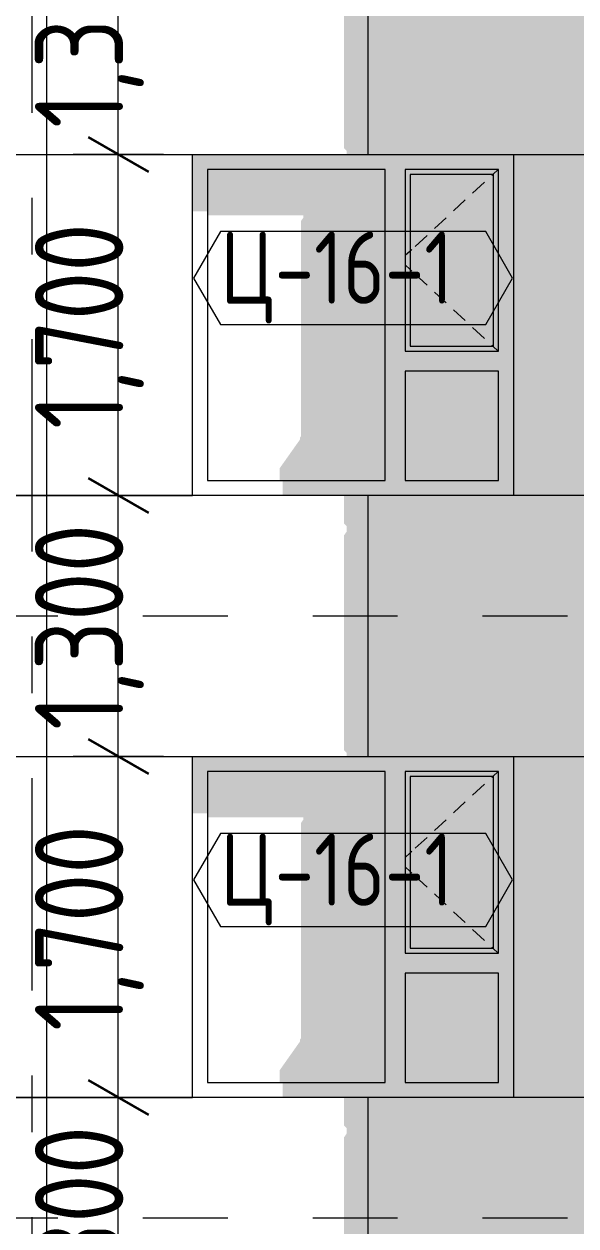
# Model space of a CAD drawing. Header units: millimetres. Extents: x 18162 to 7085488, y 72188 to 247925.
# Drawn here: x 4816401 to 4819150, y 106797 to 112787 of the extents above; entities that cross this region are included whole.
import ezdxf
from ezdxf.enums import TextEntityAlignment as Align

# ---------------------------------------------------------------- set-up
doc = ezdxf.new("R2010")
doc.units = ezdxf.units.MM
doc.header["$MEASUREMENT"] = 0
doc.linetypes.add('Dashed', pattern=[423.333333, 211.666667, -211.666667])
doc.linetypes.add('Double Dashed', pattern=[1093.611073, 529.166651, -211.666656, 141.111112, -211.666656])
for name, color, linetype in [('Archicad Windows', 7, 'Continuous'), ('Structural - Bearing', 7, 'Continuous'), ('Structural - Grid', 7, 'Continuous')]:
    doc.layers.add(name, color=color, linetype=linetype)
doc.styles.add('GENERATED_STYLE_3', font='', dxfattribs={"width": 0.8})
doc.styles.get('GENERATED_STYLE_3').set_extended_font_data('ISOCPEUR MON')
doc.dimstyles.new('GENERATED_STYLE__15', dxfattribs={"dimtxt": 440.00001, "dimasz": 228, "dimexe": 0.18, "dimexo": 150, "dimgap": 0, "dimtad": 1, "dimdec": 0, "dimzin": 0, "dimdsep": 46, "dimtxsty": 'GENERATED_STYLE_3', "dimblk": 'ARROWHEAD_2', "dimblk1": 'ARROWHEAD_2', "dimblk2": 'ARROWHEAD_2', "dimcen": 0.09, "dimclrd": 13, "dimclre": 13, "dimclrt": 13, "dimadec": 0, "dimazin": 0, "dimtfac": 1, "dimtdec": 4, "dimtmove": 0, "dimatfit": 3, "dimfxl": 1, "dimtolj": 1, "dimtzin": 0, "dimarcsym": 0})

# ---------------------------------------------------------------- blocks, each defined once
blk = doc.blocks.new('*X1815', base_point=(4860813, 82836.7))
at = {"layer": 'Structural - Bearing', "color": 8, "linetype": 'Continuous', "lineweight": 13}
for p, q in [((4816513, 109736.7), (4816513, 107436.7)), ((4818113, 109736.7), (4818113, 109136.7)), ((4816013, 109136.7), (4816513, 109136.7)), ((4816513, 109136.7), (4817239.5, 109136.7)), ((4818839.5, 109136.7), (4819213, 109136.7)), ((4816513, 107436.7), (4816013, 107436.7)), ((4816013, 107436.7), (4816513, 107436.7)), ((4816513, 107436.7), (4817239.5, 107436.7)), ((4816513, 107436.7), (4816513, 106836.7)), ((4817239.5, 107436.7), (4816513, 107436.7)), ((4818113, 107436.7), (4818113, 106836.7)), ((4819213, 107436.7), (4818839.5, 107436.7)), ((4816513, 106836.7), (4816513, 106736.7)), ((4818113, 106836.7), (4818113, 106736.7))]:
    blk.add_line(p, q, dxfattribs=at)
blk = doc.blocks.new('*X1862', base_point=(4860813, 82836.7))
at = {"layer": 'Structural - Bearing', "color": 8, "linetype": 'Continuous', "lineweight": 13}
for p, q in [((4816513, 112736.7), (4816513, 110436.7)), ((4818113, 112736.7), (4818113, 112136.7)), ((4816013, 112136.7), (4816513, 112136.7)), ((4816513, 112136.7), (4817239.5, 112136.7)), ((4818839.5, 112136.7), (4819213, 112136.7)), ((4816513, 110436.7), (4816013, 110436.7)), ((4816013, 110436.7), (4816513, 110436.7)), ((4816513, 110436.7), (4817239.5, 110436.7)), ((4816513, 110436.7), (4816513, 109836.7)), ((4817239.5, 110436.7), (4816513, 110436.7)), ((4818113, 110436.7), (4818113, 109836.7)), ((4819213, 110436.7), (4818839.5, 110436.7)), ((4816513, 109836.7), (4816513, 109736.7)), ((4818113, 109836.7), (4818113, 109736.7))]:
    blk.add_line(p, q, dxfattribs=at)
blk = doc.blocks.new('*X1872', base_point=(4860813, 82836.7))
at = {"layer": 'Structural - Bearing', "color": 8, "linetype": 'Continuous', "lineweight": 13}
for p, q in [((4816513, 112836.7), (4816513, 112736.7)), ((4818113, 112836.7), (4818113, 112736.7))]:
    blk.add_line(p, q, dxfattribs=at)
blk = doc.blocks.new('*D2110', base_point=(4860813, 82836.7))
at = {"color": 12, "linetype": 'Continuous', "lineweight": 35}
for p, q in [((4816719.9, 107523.3), (4817019.9, 107350.1)), ((4816719.9, 106223.3), (4817019.9, 106050.1))]:
    blk.add_line(p, q, dxfattribs=at)
at = {"color": 13, "linetype": 'Continuous', "lineweight": 13}
for p, q in [((4817094.9, 107436.7), (4816644.9, 107436.7)), ((4816869.9, 106136.7), (4816869.9, 107436.7)), ((4817094.9, 106136.7), (4816644.9, 106136.7))]:
    blk.add_line(p, q, dxfattribs=at)
at = {"color": 13, "lineweight": 13, "insert": (4816997.5, 106268.5), "char_height": 440, "attachment_point": 7, "rotation": 90, "style": 'GENERATED_STYLE_3'}
blk.add_mtext('\\A1;{\\pql;\\fISOCPEUR MON|b0|i0|c0|p0;\\W0.800000;1,300}', dxfattribs=at)
blk = doc.blocks.new('ARROWHEAD_2')
at = {"color": 0, "linetype": 'Continuous', "lineweight": 0}
for p, q in [((-0.378, -0.655), (0.378, 0.655)), ((0, 0), (-1, 0))]:
    blk.add_line(p, q, dxfattribs=at)
blk = doc.blocks.new('*D2111', base_point=(4860813, 82836.7))
at = {"color": 12, "linetype": 'Continuous', "lineweight": 35}
for p, q in [((4816719.9, 109223.3), (4817019.9, 109050.1)), ((4816719.9, 107523.3), (4817019.9, 107350.1))]:
    blk.add_line(p, q, dxfattribs=at)
at = {"color": 13, "linetype": 'Continuous', "lineweight": 13}
for p, q in [((4817094.9, 109136.7), (4816644.9, 109136.7)), ((4816869.9, 107436.7), (4816869.9, 109136.7)), ((4817094.9, 107436.7), (4816644.9, 107436.7))]:
    blk.add_line(p, q, dxfattribs=at)
at = {"color": 13, "lineweight": 13, "insert": (4816997.5, 107768.5), "char_height": 440, "attachment_point": 7, "rotation": 90, "style": 'GENERATED_STYLE_3'}
blk.add_mtext('\\A1;{\\pql;\\fISOCPEUR MON|b0|i0|c0|p0;\\W0.800000;1,700}', dxfattribs=at)
blk = doc.blocks.new('*D2112', base_point=(4860813, 82836.7))
at = {"color": 12, "linetype": 'Continuous', "lineweight": 35}
for p, q in [((4816719.9, 110523.3), (4817019.9, 110350.1)), ((4816719.9, 109223.3), (4817019.9, 109050.1))]:
    blk.add_line(p, q, dxfattribs=at)
at = {"color": 13, "linetype": 'Continuous', "lineweight": 13}
for p, q in [((4817094.9, 110436.7), (4816644.9, 110436.7)), ((4816869.9, 109136.7), (4816869.9, 110436.7)), ((4817094.9, 109136.7), (4816644.9, 109136.7))]:
    blk.add_line(p, q, dxfattribs=at)
at = {"color": 13, "lineweight": 13, "insert": (4816997.5, 109268.5), "char_height": 440, "attachment_point": 7, "rotation": 90, "style": 'GENERATED_STYLE_3'}
blk.add_mtext('\\A1;{\\pql;\\fISOCPEUR MON|b0|i0|c0|p0;\\W0.800000;1,300}', dxfattribs=at)
blk = doc.blocks.new('*D2113', base_point=(4860813, 82836.7))
at = {"color": 12, "linetype": 'Continuous', "lineweight": 35}
for p, q in [((4816719.9, 112223.3), (4817019.9, 112050.1)), ((4816719.9, 110523.3), (4817019.9, 110350.1))]:
    blk.add_line(p, q, dxfattribs=at)
at = {"color": 13, "linetype": 'Continuous', "lineweight": 13}
for p, q in [((4817094.9, 112136.7), (4816644.9, 112136.7)), ((4816869.9, 110436.7), (4816869.9, 112136.7)), ((4817094.9, 110436.7), (4816644.9, 110436.7))]:
    blk.add_line(p, q, dxfattribs=at)
at = {"color": 13, "lineweight": 13, "insert": (4816997.5, 110768.5), "char_height": 440, "attachment_point": 7, "rotation": 90, "style": 'GENERATED_STYLE_3'}
blk.add_mtext('\\A1;{\\pql;\\fISOCPEUR MON|b0|i0|c0|p0;\\W0.800000;1,700}', dxfattribs=at)
blk = doc.blocks.new('*D2114', base_point=(4860813, 82836.7))
at = {"color": 12, "linetype": 'Continuous', "lineweight": 35}
for p, q in [((4816719.9, 113523.3), (4817019.9, 113350.1)), ((4816719.9, 112223.3), (4817019.9, 112050.1))]:
    blk.add_line(p, q, dxfattribs=at)
at = {"color": 13, "linetype": 'Continuous', "lineweight": 13}
for p, q in [((4817094.9, 113436.7), (4816644.9, 113436.7)), ((4816869.9, 112136.7), (4816869.9, 113436.7)), ((4817094.9, 112136.7), (4816644.9, 112136.7))]:
    blk.add_line(p, q, dxfattribs=at)
at = {"color": 13, "lineweight": 13, "insert": (4816997.5, 112268.5), "char_height": 440, "attachment_point": 7, "rotation": 90, "style": 'GENERATED_STYLE_3'}
blk.add_mtext('\\A1;{\\pql;\\fISOCPEUR MON|b0|i0|c0|p0;\\W0.800000;1,300}', dxfattribs=at)
blk = doc.blocks.new('Label_27_3', base_point=(4818039.5, 108286.7))
at = {"color": 13, "linetype": 'Continuous', "lineweight": 13, "flags": 128}
blk.add_lwpolyline([(4817244.4, 108520.9), (4817378.5, 108288.7), (4818700.6, 108288.7), (4818834.7, 108520.9), (4818700.6, 108753.2), (4817378.5, 108753.2)], close=True, dxfattribs=at)
at = {"color": 13, "lineweight": 13, "insert": (4817378.5, 108752.5), "char_height": 360, "attachment_point": 1, "style": 'GENERATED_STYLE_3'}
blk.add_mtext('\\A1;{\\pql;\\pt0,253000;\\fISOCPEUR MON|b0|i0|c0|p0;\\W0.800000;Ц-16-1\\fISOCPEUR MON|b0|i0|c0|p0;\\W0.800000;\\A1{\\H.66x;\\S^  ;}\\fISOCPEUR MON|b0|i0|c0|p0;\\W0.800000;\\fISOCPEUR MON|b0|i0|c0|p0;\\W0.800000;\\A1{\\H.66x;\\S^  ;}\\fISOCPEUR MON|b0|i0|c0|p0;\\W0.800000; \\fISOCPEUR MON|b0|i0|c0|p0;\\W0.800000;\\fISOCPEUR MON|b0|i0|c0|p0;\\W0.800000;\\fISOCPEUR MON|b0|i0|c0|p0;\\W0.800000;\\fISOCPEUR MON|b0|i0|c0|p0;\\W0.800000;\\fISOCPEUR MON|b0|i0|c0|p0;\\W0.800000;\\fISOCPEUR MON|b0|i0|c0|p0;\\W0.800000;\\fISOCPEUR MON|b0|i0|c0|p0;\\W0.800000;\\fISOCPEUR MON|b0|i0|c0|p0;\\W0.800000;\\fISOCPEUR MON|b0|i0|c0|p0;\\W0.800000;\\fISOCPEUR MON|b0|i0|c0|p0;\\W0.800000;\\fISOCPEUR MON|b0|i0|c0|p0;\\W0.800000;\\fISOCPEUR MON|b0|i0|c0|p0;\\W0.800000;\\fISOCPEUR MON|b0|i0|c0|p0;\\W0.800000;\\fISOCPEUR MON|b0|i0|c0|p0;\\W0.800000;\\fISOCPEUR MON|b0|i0|c0|p0;\\W0.800000;\\fISOCPEUR MON|b0|i0|c0|p0;\\W0.800000;\\fISOCPEUR MON|b0|i0|c0|p0;\\W0.800000;\\fISOCPEUR MON|b0|i0|c0|p0;\\W0.800000;\\fISOCPEUR MON|b0|i0|c0|p0;\\W0.800000;\\fISOCPEUR MON|b0|i0|c0|p0;\\W0.800000;\\fISOCPEUR MON|b0|i0|c0|p0;\\W0.800000;\\fISOCPEUR MON|b0|i0|c0|p0;\\W0.800000;\\fISOCPEUR MON|b0|i0|c0|p0;\\W0.800000;\\fISOCPEUR MON|b0|i0|c0|p0;\\W0.800000;\\fISOCPEUR MON|b0|i0|c0|p0;\\W0.800000;\\fISOCPEUR MON|b0|i0|c0|p0;\\W0.800000;\\fISOCPEUR MON|b0|i0|c0|p0;\\W0.800000;\\fISOCPEUR MON|b0|i0|c0|p0;\\W0.800000;\\fISOCPEUR MON|b0|i0|c0|p0;\\W0.800000;\\fISOCPEUR MON|b0|i0|c0|p0;\\W0.800000;\\fISOCPEUR MON|b0|i0|c0|p0;\\W0.800000;\\fISOCPEUR MON|b0|i0|c0|p0;\\W0.800000;\\fISOCPEUR MON|b0|i0|c0|p0;\\W0.800000;\\fISOCPEUR MON|b0|i0|c0|p0;\\W0.800000;\\fISOCPEUR MON|b0|i0|c0|p0;\\W0.800000;\\fISOCPEUR MON|b0|i0|c0|p0;\\W0.800000;\\fISOCPEUR MON|b0|i0|c0|p0;\\W0.800000;\\fISOCPEUR MON|b0|i0|c0|p0;\\W0.800000;\\fISOCPEUR MON|b0|i0|c0|p0;\\W0.800000;\\fISOCPEUR MON|b0|i0|c0|p0;\\W0.800000;\\fISOCPEUR MON|b0|i0|c0|p0;\\W0.800000;\\fISOCPEUR MON|b0|i0|c0|p0;\\W0.800000;\\fISOCPEUR MON|b0|i0|c0|p0;\\W0.800000;}', dxfattribs=at)
blk = doc.blocks.new('Label_37_3', base_point=(4818039.5, 111286.7))
at = {"color": 13, "linetype": 'Continuous', "lineweight": 13, "flags": 128}
blk.add_lwpolyline([(4817244.4, 111520.9), (4817378.5, 111288.7), (4818700.6, 111288.7), (4818834.7, 111520.9), (4818700.6, 111753.2), (4817378.5, 111753.2)], close=True, dxfattribs=at)
at = {"color": 13, "lineweight": 13, "insert": (4817378.5, 111752.5), "char_height": 360, "attachment_point": 1, "style": 'GENERATED_STYLE_3'}
blk.add_mtext('\\A1;{\\pql;\\pt0,253000;\\fISOCPEUR MON|b0|i0|c0|p0;\\W0.800000;Ц-16-1\\fISOCPEUR MON|b0|i0|c0|p0;\\W0.800000;\\A1{\\H.66x;\\S^  ;}\\fISOCPEUR MON|b0|i0|c0|p0;\\W0.800000;\\fISOCPEUR MON|b0|i0|c0|p0;\\W0.800000;\\A1{\\H.66x;\\S^  ;}\\fISOCPEUR MON|b0|i0|c0|p0;\\W0.800000; \\fISOCPEUR MON|b0|i0|c0|p0;\\W0.800000;\\fISOCPEUR MON|b0|i0|c0|p0;\\W0.800000;\\fISOCPEUR MON|b0|i0|c0|p0;\\W0.800000;\\fISOCPEUR MON|b0|i0|c0|p0;\\W0.800000;\\fISOCPEUR MON|b0|i0|c0|p0;\\W0.800000;\\fISOCPEUR MON|b0|i0|c0|p0;\\W0.800000;\\fISOCPEUR MON|b0|i0|c0|p0;\\W0.800000;\\fISOCPEUR MON|b0|i0|c0|p0;\\W0.800000;\\fISOCPEUR MON|b0|i0|c0|p0;\\W0.800000;\\fISOCPEUR MON|b0|i0|c0|p0;\\W0.800000;\\fISOCPEUR MON|b0|i0|c0|p0;\\W0.800000;\\fISOCPEUR MON|b0|i0|c0|p0;\\W0.800000;\\fISOCPEUR MON|b0|i0|c0|p0;\\W0.800000;\\fISOCPEUR MON|b0|i0|c0|p0;\\W0.800000;\\fISOCPEUR MON|b0|i0|c0|p0;\\W0.800000;\\fISOCPEUR MON|b0|i0|c0|p0;\\W0.800000;\\fISOCPEUR MON|b0|i0|c0|p0;\\W0.800000;\\fISOCPEUR MON|b0|i0|c0|p0;\\W0.800000;\\fISOCPEUR MON|b0|i0|c0|p0;\\W0.800000;\\fISOCPEUR MON|b0|i0|c0|p0;\\W0.800000;\\fISOCPEUR MON|b0|i0|c0|p0;\\W0.800000;\\fISOCPEUR MON|b0|i0|c0|p0;\\W0.800000;\\fISOCPEUR MON|b0|i0|c0|p0;\\W0.800000;\\fISOCPEUR MON|b0|i0|c0|p0;\\W0.800000;\\fISOCPEUR MON|b0|i0|c0|p0;\\W0.800000;\\fISOCPEUR MON|b0|i0|c0|p0;\\W0.800000;\\fISOCPEUR MON|b0|i0|c0|p0;\\W0.800000;\\fISOCPEUR MON|b0|i0|c0|p0;\\W0.800000;\\fISOCPEUR MON|b0|i0|c0|p0;\\W0.800000;\\fISOCPEUR MON|b0|i0|c0|p0;\\W0.800000;\\fISOCPEUR MON|b0|i0|c0|p0;\\W0.800000;\\fISOCPEUR MON|b0|i0|c0|p0;\\W0.800000;\\fISOCPEUR MON|b0|i0|c0|p0;\\W0.800000;\\fISOCPEUR MON|b0|i0|c0|p0;\\W0.800000;\\fISOCPEUR MON|b0|i0|c0|p0;\\W0.800000;\\fISOCPEUR MON|b0|i0|c0|p0;\\W0.800000;\\fISOCPEUR MON|b0|i0|c0|p0;\\W0.800000;\\fISOCPEUR MON|b0|i0|c0|p0;\\W0.800000;\\fISOCPEUR MON|b0|i0|c0|p0;\\W0.800000;\\fISOCPEUR MON|b0|i0|c0|p0;\\W0.800000;\\fISOCPEUR MON|b0|i0|c0|p0;\\W0.800000;\\fISOCPEUR MON|b0|i0|c0|p0;\\W0.800000;\\fISOCPEUR MON|b0|i0|c0|p0;\\W0.800000;}', dxfattribs=at)
blk = doc.blocks.new('Standard grid marker[369]_3', base_point=(4816439.5, 142836.7))
at = {"layer": 'Structural - Grid', "color": 13, "linetype": 'Double Dashed', "lineweight": 13, "ltscale": 2}
blk.add_line((4816439.5, 141836.7), (4816439.5, 80336.7), dxfattribs=at)
at = {"layer": 'Structural - Grid', "color": 13, "lineweight": 13, "style": 'GENERATED_STYLE_3'}
blk.add_attdef('AC_MarkerText_1', text='', height=500, rotation=360, dxfattribs=at).set_placement((4816439.5, 78986.7), align=Align.TOP_CENTER)

msp = doc.modelspace()

# ---------------------------------------------------------------- hatches: boundary and pattern name
at = {"layer": 'Archicad Windows', "linetype": 'Continuous', "lineweight": 0}
for points in [[(4818199.5, 112061.7), (4818299.5, 112061.7), (4818764.5, 112061.7), (4818839.5, 112061.7), (4818839.5, 112136.7), (4817239.5, 112136.7), (4817239.5, 112061.7), (4817314.5, 112061.7)], [(4817239.5, 111853.8), (4817314.5, 111853.8), (4817314.5, 112061.7), (4817239.5, 112061.7)], [(4818199.5, 112061.7), (4817314.5, 112061.7), (4817314.5, 111832.6), (4817792.1, 111832.6), (4817792.1, 111821.9), (4817779.5, 111804.2), (4817779.5, 110731.2), (4817774.5, 110724.2), (4817774.5, 110714.9), (4817674.5, 110573.4), (4817674.5, 110511.7), (4818199.5, 110511.7)], [(4818299.5, 111056.7), (4818299.5, 111156.7), (4818299.5, 112061.7), (4818199.5, 112061.7), (4818199.5, 110511.7), (4818299.5, 110511.7)], [(4818764.5, 112061.7), (4818299.5, 112061.7), (4818299.5, 112036.7), (4818324.5, 112036.7), (4818739.5, 112036.7), (4818764.5, 112036.7)], [(4818324.5, 112036.7), (4818299.5, 112036.7), (4818299.5, 111181.7), (4818324.5, 111181.7)], [(4818739.5, 111181.7), (4818739.5, 112036.7), (4818324.5, 112036.7), (4818324.5, 111181.7)], [(4818739.5, 111181.7), (4818764.5, 111181.7), (4818764.5, 112036.7), (4818739.5, 112036.7)], [(4818764.5, 111156.7), (4818764.5, 111056.7), (4818764.5, 110511.7), (4818839.5, 110511.7), (4818839.5, 112061.7), (4818764.5, 112061.7)], [(4818324.5, 111181.7), (4818299.5, 111181.7), (4818299.5, 111156.7), (4818764.5, 111156.7), (4818764.5, 111181.7), (4818739.5, 111181.7)], [(4818764.5, 111056.7), (4818764.5, 111156.7), (4818299.5, 111156.7), (4818299.5, 111056.7)], [(4818764.5, 110511.7), (4818764.5, 111056.7), (4818299.5, 111056.7), (4818299.5, 110511.7)], [(4818839.5, 110511.7), (4817689.5, 110511.7), (4817689.5, 110436.7), (4818839.5, 110436.7)], [(4818199.5, 109061.7), (4818299.5, 109061.7), (4818764.5, 109061.7), (4818839.5, 109061.7), (4818839.5, 109136.7), (4817239.5, 109136.7), (4817239.5, 109061.7), (4817314.5, 109061.7)], [(4817314.5, 109061.7), (4817239.5, 109061.7), (4817239.5, 108853.8), (4817314.5, 108853.8)], [(4818199.5, 109061.7), (4817314.5, 109061.7), (4817314.5, 108832.6), (4817792.1, 108832.6), (4817792.1, 108821.9), (4817779.5, 108804.2), (4817779.5, 107731.2), (4817774.5, 107724.2), (4817774.5, 107714.9), (4817674.5, 107573.4), (4817674.5, 107511.7), (4818199.5, 107511.7)], [(4818299.5, 108056.7), (4818299.5, 108156.7), (4818299.5, 109061.7), (4818199.5, 109061.7), (4818199.5, 107511.7), (4818299.5, 107511.7)], [(4818764.5, 109061.7), (4818299.5, 109061.7), (4818299.5, 109036.7), (4818324.5, 109036.7), (4818739.5, 109036.7), (4818764.5, 109036.7)], [(4818324.5, 109036.7), (4818299.5, 109036.7), (4818299.5, 108181.7), (4818324.5, 108181.7)], [(4818739.5, 108181.7), (4818739.5, 109036.7), (4818324.5, 109036.7), (4818324.5, 108181.7)], [(4818739.5, 108181.7), (4818764.5, 108181.7), (4818764.5, 109036.7), (4818739.5, 109036.7)], [(4818764.5, 108156.7), (4818764.5, 108056.7), (4818764.5, 107511.7), (4818839.5, 107511.7), (4818839.5, 109061.7), (4818764.5, 109061.7)], [(4818324.5, 108181.7), (4818299.5, 108181.7), (4818299.5, 108156.7), (4818764.5, 108156.7), (4818764.5, 108181.7), (4818739.5, 108181.7)], [(4818764.5, 108056.7), (4818764.5, 108156.7), (4818299.5, 108156.7), (4818299.5, 108056.7)], [(4818764.5, 107511.7), (4818764.5, 108056.7), (4818299.5, 108056.7), (4818299.5, 107511.7)], [(4818839.5, 107511.7), (4817689.5, 107511.7), (4817689.5, 107436.7), (4818839.5, 107436.7)]]:
    msp.add_hatch(color=49, dxfattribs=at).paths.add_polyline_path(points)
at = {"layer": 'Structural - Bearing', "linetype": 'Continuous', "lineweight": 0}
for points in [[(4817994.5, 115736.7), (4817994.5, 115168.2), (4818007.1, 115155.6), (4818007.1, 115136.7), (4818839.5, 115136.7), (4818839.5, 113436.7), (4817994.5, 113436.7), (4817994.5, 113298.2), (4818007.1, 113285.6), (4818007.1, 113256), (4817994.5, 113238.2), (4817994.5, 112736.7), (4819239.5, 112736.7), (4819239.5, 112786.7), (4822475.4, 112786.7), (4822489.5, 112806.7), (4819289.5, 112806.7), (4819289.5, 112866.7), (4819277.1, 112866.7), (4819277.1, 115496.7), (4819289.5, 115496.7), (4819289.5, 115556.7), (4822489.5, 115556.7), (4822489.5, 115516), (4822539.5, 115586.7), (4819239.5, 115586.7), (4819239.5, 115736.7)], [(4817994.5, 112736.7), (4817994.5, 112168.2), (4818007.1, 112155.6), (4818007.1, 112136.7), (4818839.5, 112136.7), (4818839.5, 110436.7), (4817994.5, 110436.7), (4817994.5, 110298.2), (4818007.1, 110285.6), (4818007.1, 110256), (4817994.5, 110238.2), (4817994.5, 109736.7), (4819239.5, 109736.7), (4819239.5, 109786.7), (4822475.4, 109786.7), (4822489.5, 109806.7), (4819289.5, 109806.7), (4819289.5, 109866.7), (4819277.1, 109866.7), (4819277.1, 112496.7), (4819289.5, 112496.7), (4819289.5, 112556.7), (4822489.5, 112556.7), (4822489.5, 112516), (4822539.5, 112586.7), (4819239.5, 112586.7), (4819239.5, 112736.7)], [(4818007.1, 107256), (4817994.5, 107238.2), (4817994.5, 106736.7), (4819239.5, 106736.7), (4819239.5, 106786.7), (4822475.4, 106786.7), (4822489.5, 106806.7), (4819289.5, 106806.7), (4819289.5, 106866.7), (4819277.1, 106866.7), (4819277.1, 109496.7), (4819289.5, 109496.7), (4819289.5, 109556.7), (4822489.5, 109556.7), (4822489.5, 109516), (4822539.5, 109586.7), (4819239.5, 109586.7), (4819239.5, 109736.7), (4817994.5, 109736.7), (4817994.5, 109168.2), (4818007.1, 109155.6), (4818007.1, 109136.7), (4818839.5, 109136.7), (4818839.5, 107436.7), (4817994.5, 107436.7), (4817994.5, 107298.2), (4818007.1, 107285.6)]]:
    msp.add_hatch(color=49, dxfattribs=at).paths.add_polyline_path(points)

# ---------------------------------------------------------------- linework, layer by layer
at = {"color": 8, "linetype": 'Dashed', "lineweight": 13, "ltscale": 2}
for p, q in [((4805138.5, 109836.7), (4846132, 109836.7)), ((4805138.5, 106836.7), (4846132, 106836.7))]:
    msp.add_line(p, q, dxfattribs=at)
at = {"layer": 'Archicad Windows', "color": 7, "linetype": 'Continuous', "lineweight": 13}
for p, q in [((4817239.5, 110436.7), (4817239.5, 112136.7)), ((4817239.5, 112136.7), (4818839.5, 112136.7)), ((4818839.5, 112136.7), (4818839.5, 110436.7)), ((4818839.5, 110436.7), (4817239.5, 110436.7)), ((4817239.5, 107436.7), (4817239.5, 109136.7)), ((4817239.5, 109136.7), (4818839.5, 109136.7)), ((4818839.5, 109136.7), (4818839.5, 107436.7)), ((4818839.5, 107436.7), (4817239.5, 107436.7))]:
    msp.add_line(p, q, dxfattribs=at)
at = {"layer": 'Archicad Windows', "color": 7, "linetype": 'Continuous', "lineweight": 9}
for p, q in [((4817314.5, 112061.7), (4817314.5, 110511.7)), ((4818199.5, 112061.7), (4817314.5, 112061.7)), ((4818199.5, 110511.7), (4818199.5, 112061.7)), ((4818299.5, 112061.7), (4818299.5, 111156.7)), ((4818764.5, 112061.7), (4818299.5, 112061.7)), ((4818324.5, 112036.7), (4818324.5, 111181.7)), ((4818739.5, 112036.7), (4818324.5, 112036.7)), ((4818735.6, 112036.7), (4818730.9, 112032.3)), ((4818762.6, 112061.7), (4818735.6, 112036.7)), ((4818739.5, 111181.7), (4818739.5, 112036.7)), ((4818764.5, 111156.7), (4818764.5, 112061.7)), ((4818694.2, 111998.3), (4818635.5, 111943.9)), ((4818598.9, 111909.9), (4818540.2, 111855.5)), ((4818503.5, 111821.5), (4818444.9, 111767.1)), ((4818408.2, 111733.1), (4818349.5, 111678.7)), ((4818324.5, 111655.5), (4818299.5, 111632.4)), ((4818333.2, 111663.6), (4818324.5, 111655.5)), ((4818324.5, 111562.8), (4818299.5, 111586)), ((4818333.2, 111554.8), (4818324.5, 111562.8)), ((4818408.2, 111485.2), (4818349.5, 111539.6)), ((4818503.5, 111396.8), (4818444.9, 111451.2)), ((4818598.9, 111308.5), (4818540.2, 111362.9)), ((4818694.2, 111220.1), (4818635.5, 111274.5)), ((4818324.5, 111181.7), (4818739.5, 111181.7)), ((4818735.6, 111181.7), (4818730.9, 111186.1)), ((4818762.6, 111156.7), (4818735.6, 111181.7)), ((4818299.5, 111156.7), (4818764.5, 111156.7)), ((4818299.5, 111056.7), (4818299.5, 110511.7)), ((4818764.5, 111056.7), (4818299.5, 111056.7)), ((4818764.5, 110511.7), (4818764.5, 111056.7)), ((4817314.5, 110511.7), (4818199.5, 110511.7)), ((4818299.5, 110511.7), (4818764.5, 110511.7)), ((4817314.5, 109061.7), (4817314.5, 107511.7)), ((4818199.5, 109061.7), (4817314.5, 109061.7)), ((4818199.5, 107511.7), (4818199.5, 109061.7)), ((4818299.5, 109061.7), (4818299.5, 108156.7)), ((4818764.5, 109061.7), (4818299.5, 109061.7)), ((4818324.5, 109036.7), (4818324.5, 108181.7)), ((4818739.5, 109036.7), (4818324.5, 109036.7)), ((4818735.6, 109036.7), (4818730.9, 109032.3)), ((4818762.6, 109061.7), (4818735.6, 109036.7)), ((4818739.5, 108181.7), (4818739.5, 109036.7)), ((4818764.5, 108156.7), (4818764.5, 109061.7)), ((4818694.2, 108998.3), (4818635.5, 108943.9)), ((4818598.9, 108909.9), (4818540.2, 108855.5)), ((4818503.5, 108821.5), (4818444.9, 108767.1)), ((4818408.2, 108733.1), (4818349.5, 108678.7)), ((4818333.2, 108663.6), (4818324.5, 108655.5)), ((4818324.5, 108655.5), (4818299.5, 108632.4)), ((4818324.5, 108562.8), (4818299.5, 108586)), ((4818333.2, 108554.8), (4818324.5, 108562.8)), ((4818408.2, 108485.2), (4818349.5, 108539.6)), ((4818503.5, 108396.8), (4818444.9, 108451.2)), ((4818598.9, 108308.5), (4818540.2, 108362.9)), ((4818694.2, 108220.1), (4818635.5, 108274.5)), ((4818324.5, 108181.7), (4818739.5, 108181.7)), ((4818735.6, 108181.7), (4818730.9, 108186.1)), ((4818762.6, 108156.7), (4818735.6, 108181.7)), ((4818299.5, 108156.7), (4818764.5, 108156.7)), ((4818299.5, 108056.7), (4818299.5, 107511.7)), ((4818764.5, 108056.7), (4818299.5, 108056.7)), ((4818764.5, 107511.7), (4818764.5, 108056.7)), ((4817314.5, 107511.7), (4818199.5, 107511.7)), ((4818299.5, 107511.7), (4818764.5, 107511.7))]:
    msp.add_line(p, q, dxfattribs=at)

# ---------------------------------------------------------------- block references
at = {"color": 12, "linetype": 'Continuous', "lineweight": 13}
for name, p in [('Label_37_3', (4818039.5, 111286.7)), ('Label_27_3', (4818039.5, 108286.7))]:
    msp.add_blockref(name, p, dxfattribs=at)
at = {"layer": 'Structural - Bearing', "lineweight": 0}
for name in ['*X1872', '*X1862', '*X1815']:
    msp.add_blockref(name, (4860813, 82836.7), dxfattribs=at)
at = {"layer": 'Structural - Grid', "color": 13, "linetype": 'Continuous', "lineweight": 13}
msp.add_blockref('Standard grid marker[369]_3', (4816439.5, 142836.7), dxfattribs=at)

# ---------------------------------------------------------------- dimensions: what is measured, and where the dimension line sits
at = {"color": 13, "linetype": 'Continuous', "lineweight": 13}
for base, p1, p2, picture, middle in [((4816869.9, 113436.7), (4817239.5, 112136.7), (4817239.5, 113436.7), '*D2114', (4816561.9, 113005.6)), ((4816869.9, 112136.7), (4817239.5, 110436.7), (4817239.5, 112136.7), '*D2113', (4816561.9, 111505.6)), ((4816869.9, 110436.7), (4817239.5, 109136.7), (4817239.5, 110436.7), '*D2112', (4816561.9, 110005.6)), ((4816869.9, 109136.7), (4817239.5, 107436.7), (4817239.5, 109136.7), '*D2111', (4816561.9, 108505.6)), ((4816869.9, 107436.7), (4817239.5, 106136.7), (4817239.5, 107436.7), '*D2110', (4816561.9, 107005.6))]:
    dim = msp.add_linear_dim(base=base, p1=p1, p2=p2, angle=90, dimstyle='GENERATED_STYLE__15', dxfattribs=at)
    dim.commit()
    dim.dimension.update_dxf_attribs({"geometry": picture, "text_midpoint": middle, "dimtype": 160, "text_rotation": 90})

doc.saveas('drawing.dxf')
